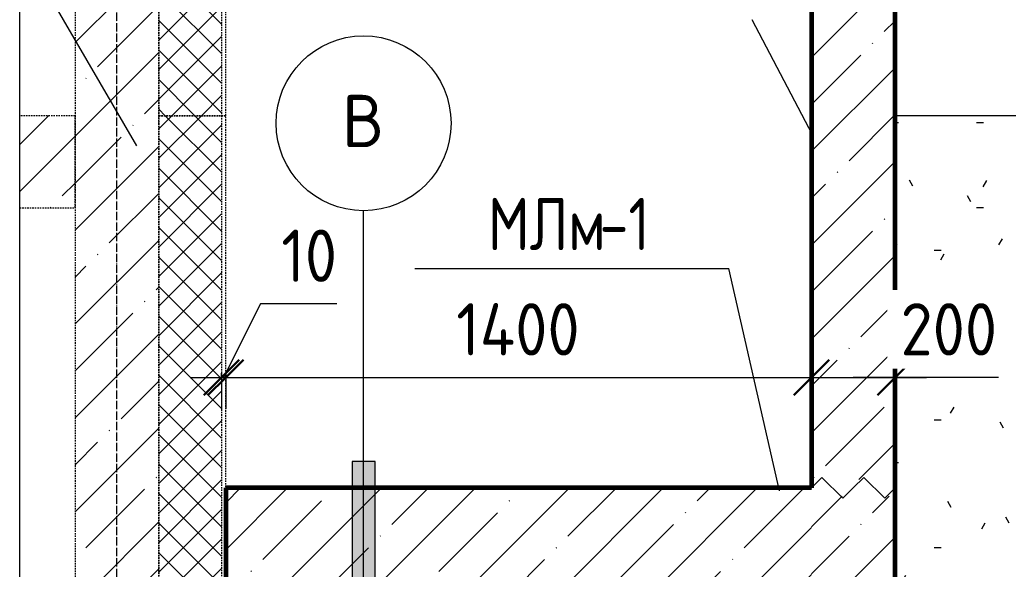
# Model space of a CAD drawing. Header units: millimetres. Extents: x 17301 to 64744, y -5326 to 7712.
# Drawn here: x 37955 to 40317, y -1165 to 149 of the extents above; entities that cross this region are included whole.
import ezdxf

# ---------------------------------------------------------------- set-up
doc = ezdxf.new("R2010")
doc.units = ezdxf.units.MM
doc.linetypes.add('01 Штриховая _4 мм_', pattern=[6, 3.5, -2.5])
doc.linetypes.add('02 Штрихпунктирная _20 мм_', pattern=[25, 20, -2.5, 0, -2.5])
for name, color, linetype, lineweight in [('AA_Dim', 7, 'Continuous', 9), ('AA_Dim-50', 7, 'Continuous', 9), ('AA_Oformlenie', 7, 'Continuous', 9), ('AA_Vinoska', 7, 'Continuous', 9), ('AF_Perekritie', 7, 'Continuous', 60), ('AF_Perekritie_Опалубка_Существующая', 253, 'Continuous', 20), ('AF_Stena', 7, 'Continuous', 60), ('AF_Stena_Опалубка', 253, 'Continuous', 20), ('AF_Stena_Опалубка_Существующая', 253, 'Continuous', 20), ('KR_Fundament', 7, 'Continuous', 20), ('Оси', 7, 'Continuous', 9)]:
    doc.layers.add(name, color=color, linetype=linetype, lineweight=lineweight)
doc.styles.add('GOST Common', font='GOST_Common.ttf', dxfattribs={"width": 0.85, "height": 125})
doc.styles.add('GOST Common_1', font='GOST_Common.ttf', dxfattribs={"height": 125})
doc.styles.add('ISOCPEUR_2', font='isocpeur.TTF', dxfattribs={"width": 0.9, "height": 125})
doc.dimstyles.new('01_Точн_3_знака__непрозр_', dxfattribs={"dimscale": 304.8, "dimtxt": 125.344371, "dimasz": 0.278871, "dimexe": 0.246063, "dimexo": 0.164042, "dimgap": 0.049213, "dimtad": 1, "dimdec": 3, "dimrnd": 0.001, "dimdsep": 46, "dimtxsty": 'ISOCPEUR_2', "dimblk1": 'OBLIQUE', "dimblk2": 'OBLIQUE', "dimsah": 1, "dimcen": 0.09, "dimdle": 0.246063, "dimazin": 0, "dimtfac": 1, "dimtdec": 4, "dimtix": 1, "dimtmove": 1, "dimatfit": 3, "dimfxl": 1, "dimtvp": 1, "dimtfill": 1, "dimtolj": 1, "dimtzin": 0, "dimlwd": 18, "dimlwe": 18, "dimarcsym": 2})
doc.dimstyles.new('01_Точн_3_знака__непрозр__1', dxfattribs={"dimscale": 304.8, "dimtxt": 125.344371, "dimasz": 0.278871, "dimexe": 0.246063, "dimexo": 0.164042, "dimgap": 0.049213, "dimtad": 1, "dimdec": 3, "dimrnd": 0.001, "dimdsep": 46, "dimtxsty": 'ISOCPEUR_2', "dimblk1": 'OBLIQUE', "dimblk2": 'OBLIQUE', "dimsah": 1, "dimcen": 0.09, "dimdle": 0.246063, "dimazin": 0, "dimtfac": 1, "dimtdec": 4, "dimtix": 1, "dimtmove": 0, "dimatfit": 3, "dimfxl": 1, "dimtvp": 1, "dimtfill": 1, "dimtolj": 1, "dimtzin": 0, "dimlwd": 18, "dimlwe": 18, "dimarcsym": 2})
pattern_1 = [(45, (39936.45, -300), (-112.253, 112.253), []), (45, (40048.7, -300), (-112.253, 112.253), [198.438, -39.688, 1.676, -38.011])]
pattern_2 = [(45, (39936.447, -300), (-35.3553, 35.3553), []), (135, (39936.447, -300), (-35.3553, -35.3553), [])]

# ---------------------------------------------------------------- blocks, each defined once
blk = doc.blocks.new('Лестница - Лестница-3665978-КР_РЗ_ПлитаПерекр_Опл_2')
at = {"layer": 'AF_Perekritie', "lineweight": 9}
h = blk.add_hatch(dxfattribs=at)
h.set_pattern_fill('FP_9', color=256, style=0, pattern_type=2)
h.set_pattern_definition([(45, (21079.73, -300), (-112.253, 112.253), []), (45, (21191.98, -300), (-112.253, 112.253), [198.438, -39.688, 1.676, -38.011])])
h.paths.add_polyline_path([(19590.1, -1312.2), (20990.1, -1312.2), (20990.1, -970), (19590.1, -970)])
at = {"layer": 'AF_Perekritie'}
for p, q in [((19590.1, -970), (19590.1, -1312.2)), ((20990.1, -970), (19590.1, -970)), ((19590.1, -1312.2), (20990.1, -1312.2))]:
    blk.add_line(p, q, dxfattribs=at)
at = {"layer": 'AF_Perekritie', "lineweight": 35}
for p, q in [((19590.1, -2872.2), (19590.1, -1312.2)), ((20990.1, -1312.2), (20990.1, -2872.2))]:
    blk.add_line(p, q, dxfattribs=at)
blk = doc.blocks.new('011_ЛинияОбрыва _ЭлУзла_Линия_ - Тип 1-3750346-КР_РЗ_ПлитаПерекр_Опл_2')
at = {"layer": 'AA_Oformlenie'}
blk.add_line((19097.9, -1461.6), (19097.9, 1014.1), dxfattribs=at)
blk = doc.blocks.new('Последовательность узлов - 3мм масшт50 маскировка-904230-КР_РЗ_ПлитаПерекр_Опл_2')
at = {"layer": 'AA_Oformlenie'}
for p, q in [((20990.1, -3020), (21015.1, -2995)), ((21065.1, -3045), (21015.1, -2995)), ((21090.1, -3020), (21115.1, -2995)), ((21165.1, -3045), (21115.1, -2995)), ((21090.1, -3020), (21065.1, -3045)), ((21190.1, -3020), (21165.1, -3045))]:
    blk.add_line(p, q, dxfattribs=at)
blk = doc.blocks.new('DIMBLOCK29-КР_РЗ_ПлитаПерекр_Опл_2')
at = {"layer": 'AA_Dim-50', "lineweight": 18}
for p, q in [((38529.6, -530.3), (38441.8, -706.2)), ((38712.1, -530.3), (38529.6, -530.3)), ((38361.8, -706.2), (38446.8, -706.2)), ((38436.8, -696.1), (38436.8, -781.2)), ((38436.8, -706.2), (38436.8, -696.1)), ((38446.8, -696.1), (38446.8, -781.2)), ((38446.8, -706.2), (38446.8, -696.1))]:
    blk.add_line(p, q, dxfattribs=at)
at = {"layer": 'AA_Dim-50', "lineweight": 30}
for p, q in [((38436.8, -706.2), (38479.3, -663.7)), ((38446.8, -706.2), (38489.3, -663.7)), ((38436.8, -706.2), (38394.3, -748.7)), ((38446.8, -706.2), (38404.3, -748.7))]:
    blk.add_line(p, q, dxfattribs=at)
at = {"layer": 'AA_Dim-50', "color": 0, "lineweight": 18, "insert": (38579.6, -352.4), "char_height": 125, "width": 158.927, "attachment_point": 1, "line_spacing_factor": 1.135194, "style": 'ISOCPEUR_2', "bg_fill": 3, "box_fill_scale": 1.25, "bg_fill_color": 256, "bg_fill_true_color": 13158600, "bg_fill_transparency": 0}
blk.add_mtext('10', dxfattribs=at)
blk = doc.blocks.new('_Oblique')
at = {"color": 0, "linetype": 'ByBlock', "lineweight": -2}
blk.add_line((-0.5, -0.5), (0.5, 0.5), dxfattribs=at)
blk = doc.blocks.new('DIMBLOCK30-КР_РЗ_ПлитаПерекр_Опл_2')
at = {"layer": 'AA_Dim-50', "lineweight": 30}
for p, q in [((38446.8, -706.2), (38489.3, -663.7)), ((39846.8, -706.2), (39889.3, -663.7)), ((38446.8, -706.2), (38404.3, -748.7)), ((39846.8, -706.2), (39804.3, -748.7))]:
    blk.add_line(p, q, dxfattribs=at)
at = {"layer": 'AA_Dim-50', "lineweight": 18}
for p, q in [((38446.8, -696.1), (38446.8, -781.2)), ((38446.8, -706.2), (38446.8, -696.1)), ((38446.8, -706.2), (39846.8, -706.2)), ((39846.8, -696.1), (39846.8, -781.2)), ((39846.8, -706.2), (39846.8, -696.1))]:
    blk.add_line(p, q, dxfattribs=at)
at = {"layer": 'AA_Dim-50', "color": 0, "lineweight": 18, "insert": (38997.8, -528.4), "char_height": 125, "width": 357.586, "attachment_point": 1, "line_spacing_factor": 1.135194, "style": 'ISOCPEUR_2', "bg_fill": 3, "box_fill_scale": 1.25, "bg_fill_color": 256, "bg_fill_true_color": 13158600, "bg_fill_transparency": 0}
blk.add_mtext('1400', dxfattribs=at)
blk = doc.blocks.new('DIMBLOCK31-КР_РЗ_ПлитаПерекр_Опл_2')
at = {"layer": 'AA_Dim-50', "lineweight": 30}
for p, q in [((39846.8, -706.2), (39889.3, -663.7)), ((40046.8, -706.2), (40089.3, -663.7)), ((39846.8, -706.2), (39804.3, -748.7)), ((40046.8, -706.2), (40004.3, -748.7))]:
    blk.add_line(p, q, dxfattribs=at)
at = {"layer": 'AA_Dim-50', "lineweight": 18}
for p, q in [((39846.8, -696.1), (39846.8, -781.2)), ((39846.8, -706.2), (39846.8, -696.1)), ((39846.8, -706.2), (40121.8, -706.2)), ((40009.6, -706.2), (39946.8, -706.2)), ((40293.8, -706.2), (40009.6, -706.2)), ((40046.8, -696.1), (40046.8, -781.2)), ((40046.8, -706.2), (40046.8, -696.1))]:
    blk.add_line(p, q, dxfattribs=at)
at = {"layer": 'AA_Dim-50', "color": 0, "lineweight": 18, "insert": (40059.6, -528.4), "char_height": 125, "width": 280.961, "attachment_point": 1, "line_spacing_factor": 1.135194, "style": 'ISOCPEUR_2', "bg_fill": 3, "box_fill_scale": 1.25, "bg_fill_color": 256, "bg_fill_true_color": 13158600, "bg_fill_transparency": 0}
blk.add_mtext('200', dxfattribs=at)
blk = doc.blocks.new('010_Текст с выноской - Текст 2 строки-3754870-КР_РЗ_ПлитаПерекр_Опл_2')
at = {"layer": 'AA_Vinoska'}
blk.add_line((18356.8, -2686.7), (19106.8, -2686.7), dxfattribs=at)
blk = doc.blocks.new('DIMBLOCK36-КР_РЗ_ПлитаПерекр_Опл_2')
at = {"layer": 'AA_Dim-50', "lineweight": 18}
for p, q in [((41885.7, 375), (41885.7, -80)), ((40096.8, 300), (41960.7, 300)), ((41885.7, 300), (40096.8, 300)), ((41895.8, -80), (41810.7, -80)), ((41885.7, -80), (41943.9, -80))]:
    blk.add_line(p, q, dxfattribs=at)
at = {"layer": 'AA_Dim-50', "lineweight": 30}
for p, q in [((41885.7, 300), (41843.2, 342.5)), ((41885.7, 300), (41928.2, 257.5)), ((41885.7, -80), (41843.2, -37.5)), ((41885.7, -80), (41928.2, -122.5))]:
    blk.add_line(p, q, dxfattribs=at)
at = {"layer": 'AA_Dim-50', "color": 0, "lineweight": 18, "insert": (41707.8, -7.1), "char_height": 125, "width": 280.961, "attachment_point": 1, "rotation": 90, "line_spacing_factor": 1.135194, "style": 'ISOCPEUR_2', "bg_fill": 3, "box_fill_scale": 1.25, "bg_fill_color": 256, "bg_fill_true_color": 13158600, "bg_fill_transparency": 0}
blk.add_mtext('380', dxfattribs=at)
blk = doc.blocks.new('DIMBLOCK37-КР_РЗ_ПлитаПерекр_Опл_2')
at = {"layer": 'AA_Dim-50', "lineweight": 30}
for p, q in [((41885.7, -80), (41843.2, -37.5)), ((41885.7, -80), (41928.2, -122.5)), ((41885.7, -3020), (41843.2, -2977.5)), ((41885.7, -3020), (41928.2, -3062.5))]:
    blk.add_line(p, q, dxfattribs=at)
at = {"layer": 'AA_Dim-50', "lineweight": 18}
for p, q in [((41895.8, -80), (41810.7, -80)), ((41885.7, -80), (41885.7, -3020)), ((41885.7, -80), (41943.9, -80)), ((39896.8, -3020), (41960.7, -3020)), ((41885.7, -3020), (39896.8, -3020))]:
    blk.add_line(p, q, dxfattribs=at)
at = {"layer": 'AA_Dim-50', "color": 0, "lineweight": 18, "insert": (41707.8, -1710.8), "char_height": 125, "width": 385.966, "attachment_point": 1, "rotation": 90, "line_spacing_factor": 1.135194, "style": 'ISOCPEUR_2', "bg_fill": 3, "box_fill_scale": 1.25, "bg_fill_color": 256, "bg_fill_true_color": 13158600, "bg_fill_transparency": 0}
blk.add_mtext('2940', dxfattribs=at)
blk = doc.blocks.new('010_Флажок только номер _ТиповАннот_ - Узел В-3987545-КР_РЗ_ПлитаПерекр_Опл_2')
at = {"layer": 'AA_Vinoska'}
blk.add_hatch(color=256, dxfattribs=at).paths.add_polyline_path([(19947.2, -907.2), (19947.2, -1407.2), (19892.2, -1407.2), (19892.2, -907.2)])
for p, q in [((19919.7, -1407.2), (19919.7, -307.2)), ((19947.2, -907.2), (19892.2, -907.2)), ((19892.2, -907.2), (19892.2, -1407.2)), ((19947.2, -1407.2), (19947.2, -907.2)), ((19892.2, -1407.2), (19947.2, -1407.2))]:
    blk.add_line(p, q, dxfattribs=at)
blk.add_circle((19919.7, -98.2), 209.1, dxfattribs=at)

msp = doc.modelspace()

# ---------------------------------------------------------------- hatches: boundary and pattern name
at = {"layer": 'AF_Perekritie', "linetype": '01 Штриховая _4 мм_', "lineweight": 9}
h = msp.add_hatch(dxfattribs=at)
h.set_pattern_fill('FP_9', color=256, style=0, pattern_type=2)
h.set_pattern_definition(pattern_1)
h.paths.add_polyline_path([(37954.6283, -300), (38086.7774, -300), (38086.7774, -80), (37954.6283, -80), (37954.6283, -124.2392)])
at = {"layer": 'AF_Stena', "linetype": '01 Штриховая _4 мм_', "lineweight": 9}
h = msp.add_hatch(dxfattribs=at)
h.set_pattern_fill('FP_9', color=256, style=0, pattern_type=2)
h.set_pattern_definition(pattern_1)
h.paths.add_polyline_path([(38086.7774, -100), (38286.7774, -100), (38286.7774, 1014.1109), (38086.7774, 1014.1109), (38086.7774, -80)])
h = msp.add_hatch(dxfattribs=at)
h.set_pattern_fill('FP_12', color=256, style=0, pattern_type=2)
h.set_pattern_definition(pattern_2)
h.paths.add_polyline_path([(38286.7774, -80), (38436.7774, -80), (38436.7774, 1014.1109), (38286.7774, 1014.1109), (38286.7774, 225.5495)])
at = {"layer": 'AF_Stena', "lineweight": 9}
h = msp.add_hatch(dxfattribs=at)
h.set_pattern_fill('FP_9', color=256, style=0, pattern_type=2)
h.set_pattern_definition(pattern_1)
h.paths.add_polyline_path([(39846.7774, -3000), (40046.7774, -3000), (40046.7774, -1332.2152), (39846.7774, -1332.2152), (39846.7774, -1471.1614)])
h.paths.add_polyline_path([(39946.7774, -1292.2152), (40046.7774, -1292.2152), (40046.7774, -990), (39846.7774, -990), (39846.7774, -1292.2152)])
h.paths.add_polyline_path([(40046.7774, -950), (40046.7774, 300), (39846.7774, 300), (39846.7774, -950), (39946.7774, -950)])
at = {"layer": 'AF_Stena', "linetype": '01 Штриховая _4 мм_', "lineweight": 9}
h = msp.add_hatch(dxfattribs=at)
h.set_pattern_fill('FP_12', color=256, style=0, pattern_type=2)
h.set_pattern_definition(pattern_2)
h.paths.add_polyline_path([(38436.7774, -3020), (38436.7774, -80), (38286.7774, -80), (38286.7774, -3020)])
h = msp.add_hatch(dxfattribs=at)
h.set_pattern_fill('FP_9', color=256, style=0, pattern_type=2)
h.set_pattern_definition(pattern_1)
h.paths.add_polyline_path([(38086.7774, -2910), (38286.7774, -2910), (38286.7774, -100), (38086.7774, -100), (38086.7774, -1471.1614)])
at = {"layer": 'KR_Fundament', "lineweight": 9}
h = msp.add_hatch(dxfattribs=at)
h.set_pattern_fill('FP_13', color=256, style=0, pattern_type=2)
h.set_pattern_definition([(0, (39936.45, -300), (406.4, 101.6), [16.764, -288.036, 16.764, -288.036, -1625.6]), (0, (39936.45, -300), (406.4, 101.6), [-609.6, 16.764, -592.836, 16.764, -288.036, -711.2]), (0, (39936.45, -300), (406.4, 101.6), [-1524, 16.764, -186.436, 16.764, -491.236]), (120, (40088.85, -249.2), (-291.1882, 301.1527), [16.764, -288.036, 16.764, -288.036, -1625.6]), (120, (40088.85, -249.2), (-291.1882, 301.1527), [-609.6, 16.764, -592.836, 16.764, -288.036, -711.2]), (120, (40088.85, -249.2), (-291.1882, 301.1527), [-1524, 16.764, -186.436, 16.764, -491.236]), (240, (40139.65, -46), (-115.2118, -402.7527), [16.764, -288.036, 16.764, -288.036, -1625.6]), (240, (40139.65, -46), (-115.2118, -402.7527), [-609.6, 16.764, -592.836, 16.764, -288.036, -711.2]), (240, (40139.65, -46), (-115.2118, -402.7527), [-1524, 16.764, -186.436, 16.764, -491.236])])
h.paths.add_polyline_path([(38306.7774, -3620), (40646.7774, -3620), (41196.7774, -80), (40046.7774, -80), (40046.7774, -3320), (40146.7774, -3320), (40146.7774, -3420), (38306.7774, -3420)])

# ---------------------------------------------------------------- linework, layer by layer
at = {"layer": 'AA_Vinoska'}
for p, q in [((38234.8098, -151.9803), (37963.5144, 313.2694)), ((39849.5073, -125.756), (39705.4347, 149.4164))]:
    msp.add_line(p, q, dxfattribs=at)
at = {"layer": 'AF_Perekritie_Опалубка_Существующая', "linetype": '01 Штриховая _4 мм_'}
for p, q in [((38086.7774, -80), (37954.6283, -80)), ((38086.7774, -300), (38086.7774, -100)), ((37954.6283, -300), (38086.7774, -300))]:
    msp.add_line(p, q, dxfattribs=at)
at = {"layer": 'AF_Perekritie_Опалубка_Существующая', "linetype": '01 Штриховая _4 мм_', "lineweight": 9}
msp.add_line((38086.7774, -100), (38086.7774, -80), dxfattribs=at)
at = {"layer": 'AF_Stena_Опалубка', "lineweight": 60}
for p, q in [((39846.7774, 300), (39846.7774, -970)), ((40046.7774, -3020), (40046.7774, 300))]:
    msp.add_line(p, q, dxfattribs=at)
at = {"layer": 'AF_Stena_Опалубка_Существующая', "linetype": '01 Штриховая _4 мм_'}
for p, q in [((38086.7774, 1014.1109), (38086.7774, -80)), ((38286.7774, -100), (38286.7774, 1014.1109)), ((38286.7774, 1014.1109), (38286.7774, -80)), ((38436.7774, 1014.1109), (38436.7774, -80)), ((38446.7774, -80), (38446.7774, 1014.1109)), ((38086.7774, -80), (38086.7774, -100)), ((38286.7774, -80), (38286.7774, -3020)), ((38446.7774, -80), (38286.7774, -80)), ((38286.7774, -80), (38446.7774, -80)), ((38436.7774, -80), (38436.7774, -3020)), ((38446.7774, -3020), (38446.7774, -80)), ((38086.7774, -100), (38086.7774, -2910)), ((38286.7774, -2910), (38286.7774, -100))]:
    msp.add_line(p, q, dxfattribs=at)
at = {"layer": 'KR_Fundament'}
for p, q in [((41196.7774, -80), (40046.7774, -80)), ((40046.7774, -80), (40046.7774, -3320))]:
    msp.add_line(p, q, dxfattribs=at)
at = {"layer": 'Оси', "linetype": '02 Штрихпунктирная _20 мм_'}
msp.add_line((38186.7774, -4471.6851), (38186.7774, 1155.9738), dxfattribs=at)

# ---------------------------------------------------------------- block references
at = {"layer": 'AA_Oformlenie'}
for name, p in [('011_ЛинияОбрыва _ЭлУзла_Линия_ - Тип 1-3750346-КР_РЗ_ПлитаПерекр_Опл_2', (18856.7158, 0)), ('Последовательность узлов - 3мм масшт50 маскировка-904230-КР_РЗ_ПлитаПерекр_Опл_2', (18856.7158, 2050))]:
    msp.add_blockref(name, p, dxfattribs=at)
at = {"layer": 'AA_Vinoska'}
msp.add_blockref('010_Текст с выноской - Текст 2 строки-3754870-КР_РЗ_ПлитаПерекр_Опл_2', (20542.1857, 2241.1244), dxfattribs=at)
at = {"layer": 'AF_Perekritie', "linetype": '01 Штриховая _4 мм_', "lineweight": 35}
msp.add_blockref('Лестница - Лестница-3665978-КР_РЗ_ПлитаПерекр_Опл_2', (18856.7158, 0), dxfattribs=at)

# ---------------------------------------------------------------- texts
at = {"layer": 'AA_Vinoska', "char_height": 125, "attachment_point": 1}
for s, insert, width, style in [('\\fGOST Common|b0|i0|c204|p34|;В', (38724.675, -30.1233), 124.261562, 'GOST Common_1'), ('МЛм', (39073.3984, -276.491), 323.681328, 'GOST Common'), ('-1', (39340.4622, -276.491), 156.729906, 'GOST Common')]:
    msp.add_mtext(s, dxfattribs=dict(at, insert=insert, width=width, style=style))

# ---------------------------------------------------------------- next in the draw order: dimensions: what is measured, and where the dimension line sits
at = {"layer": 'AA_Dim', "lineweight": 18}
dim = msp.add_linear_dim(base=(41885.6734, -80), p1=(40046.7774, 300), p2=(41945.7774, -80), angle=90, dimstyle='01_Точн_3_знака__непрозр__1', override={"dimpost": '<>', "dimfxl": 1936.646849}, dxfattribs=at)
dim.commit()
dim.dimension.update_dxf_attribs({"geometry": 'DIMBLOCK36-КР_РЗ_ПлитаПерекр_Опл_2', "text_midpoint": (41808.1734, 110)})
dim = msp.add_linear_dim(base=(38446.7774, -706.2382), p1=(38436.7774, -646.1341), p2=(38446.7774, -646.1341), dimstyle='01_Точн_3_знака__непрозр_', override={"dimpost": '<>', "dimfxl": 10}, dxfattribs=at)
dim.commit()
dim.dimension.update_dxf_attribs({"geometry": 'DIMBLOCK29-КР_РЗ_ПлитаПерекр_Опл_2', "text_midpoint": (38659.1106, -435.7635), "dimtype": 160})

# ---------------------------------------------------------------- next in the draw order: dimensions: what is measured, and where the dimension line sits
dim = msp.add_linear_dim(base=(39846.7774, -706.2382), p1=(38446.7774, -646.1341), p2=(39846.7774, -646.1341), dimstyle='01_Точн_3_знака__непрозр__1', override={"dimpost": '<>', "dimfxl": 1400}, dxfattribs=at)
dim.commit()
dim.dimension.update_dxf_attribs({"geometry": 'DIMBLOCK30-КР_РЗ_ПлитаПерекр_Опл_2', "text_midpoint": (39146.7774, -628.7382)})

# ---------------------------------------------------------------- next in the draw order: linework, layer by layer
at = {"layer": 'AA_Vinoska'}
msp.add_line((39770.6099, -977.0206), (39648.9843, -445.6062), dxfattribs=at)

# ---------------------------------------------------------------- next in the draw order: block references
msp.add_blockref('010_Флажок только номер _ТиповАннот_ - Узел В-3987545-КР_РЗ_ПлитаПерекр_Опл_2', (18856.7158, 0), dxfattribs=at)

# ---------------------------------------------------------------- next in the draw order: dimensions: what is measured, and where the dimension line sits
at = {"layer": 'AA_Dim', "lineweight": 18}
dim = msp.add_linear_dim(base=(40046.7774, -706.2382), p1=(39846.7774, -646.1341), p2=(40046.7774, -646.1341), dimstyle='01_Точн_3_знака__непрозр_', override={"dimpost": '<>', "dimfxl": 200}, dxfattribs=at)
dim.commit()
dim.dimension.update_dxf_attribs({"geometry": 'DIMBLOCK31-КР_РЗ_ПлитаПерекр_Опл_2', "text_midpoint": (40200.1283, -611.7317), "dimtype": 160})

# ---------------------------------------------------------------- next in the draw order: dimensions: what is measured, and where the dimension line sits
dim = msp.add_linear_dim(base=(41885.6734, -3020), p1=(41945.7774, -80), p2=(39846.7774, -3020), angle=90, dimstyle='01_Точн_3_знака__непрозр__1', override={"dimpost": '<>', "dimfxl": 3612.395468}, dxfattribs=at)
dim.commit()
dim.dimension.update_dxf_attribs({"geometry": 'DIMBLOCK37-КР_РЗ_ПлитаПерекр_Опл_2', "text_midpoint": (41808.1734, -1550)})

doc.saveas('drawing.dxf')
